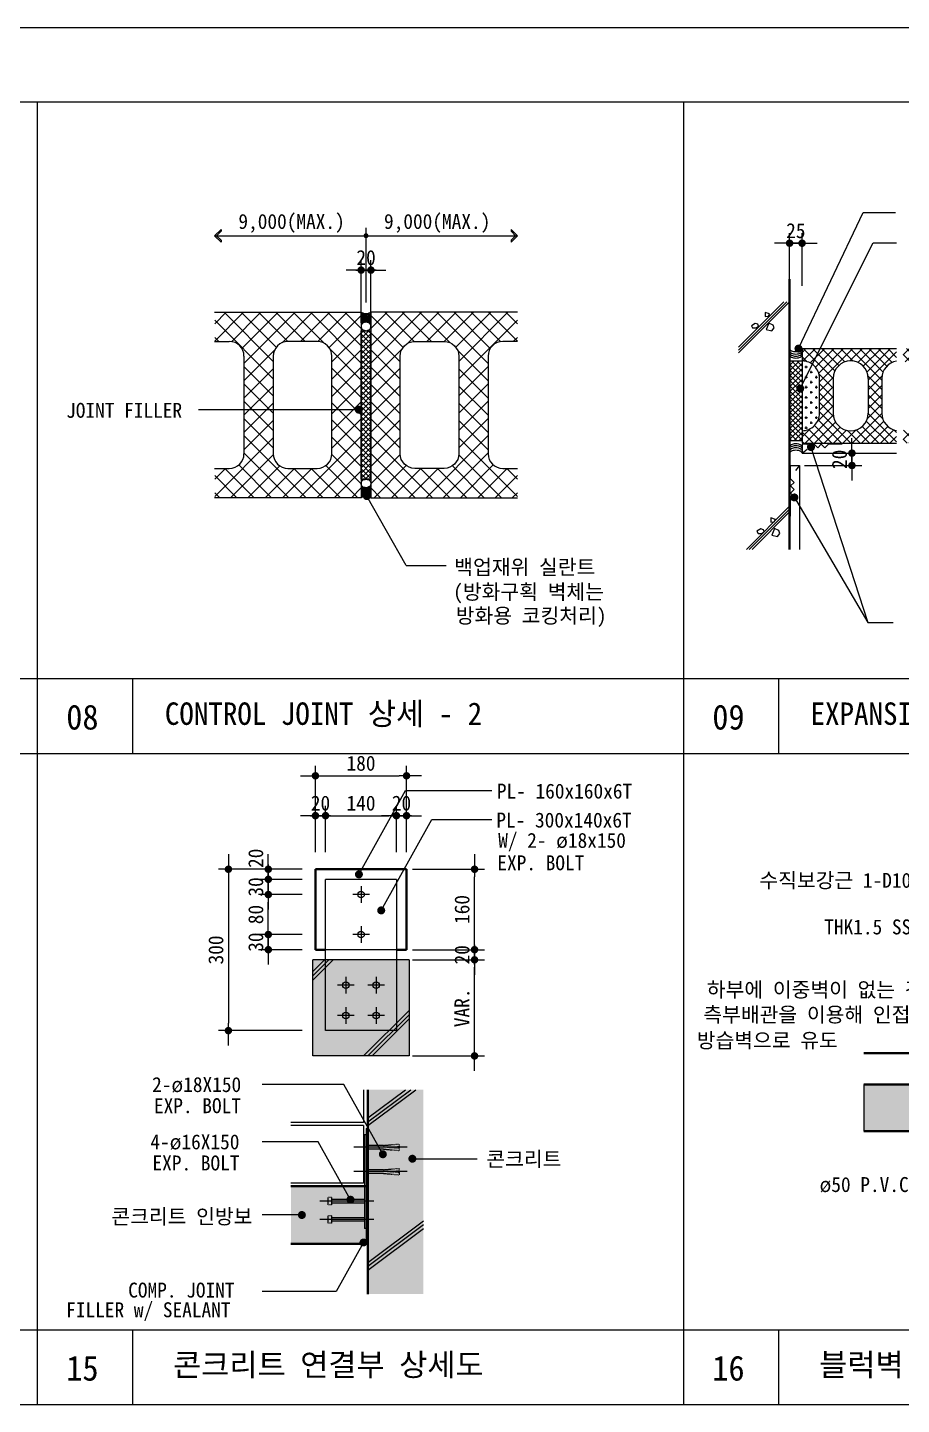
# Model space of a CAD drawing. Header units: millimetres. Extents: x 209 to 75467, y 6568 to 12199.
# Drawn here: x 27718 to 29470, y 6760 to 9523 of the extents above; entities that cross this region are included whole.
import ezdxf
from ezdxf.enums import TextEntityAlignment as Align

# ---------------------------------------------------------------- set-up
doc = ezdxf.new("R2010")
doc.units = ezdxf.units.MM
doc.header["$MEASUREMENT"] = 0
doc.linetypes.add('HID', pattern=[2, 1.1, -0.9])
doc.layers.get('0').update_dxf_attribs({"linetype": 'CONTINUOUS'})
for name, color, linetype, lineweight in [('A-CONC-LIN1', 2, 'CONTINUOUS', 40), ('A-DIMS', 7, 'CONTINUOUS', 25), ('A-ELEV-LIN2', 7, 'CONTINUOUS', 25), ('A-MKXS-LEAD', 7, 'CONTINUOUS', 25), ('A-MKXS-TEXT1', 3, 'CONTINUOUS', 25), ('A-SECT-LIN1', 4, 'CONTINUOUS', 25), ('A-WAXM-BLOC', 3, 'CONTINUOUS', 25), ('A-XXXX-HATC', 8, 'CONTINUOUS', 18), ('A-XXXX-STL', 3, 'CONTINUOUS', 25), ('A-XXXX-SYMB', 7, 'CONTINUOUS', 25), ('A-XXXX-TABL', 7, 'CONTINUOUS', 25)]:
    doc.layers.add(name, color=color, linetype=linetype, lineweight=lineweight)
doc.layers.add('A-XXXX-NPLT', color=144, linetype='CONTINUOUS', lineweight=0, plot=False)
doc.layers.add('A-XXXX-SOLD', color=252, linetype='CONTINUOUS')
doc.layers.add('CA-ANNO-TEXT', color=3, linetype='CONTINUOUS')
doc.styles.add('HY울릉도L', font='H2GTRE.TTF')
doc.styles.add('돋움체', font='')
doc.styles.get('돋움체').set_extended_font_data('DotumChe')
doc.dimstyles.new('CDIM', dxfattribs={"dimtxt": 3, "dimasz": 1.5, "dimexe": 2, "dimexo": 1, "dimgap": 1, "dimtad": 1, "dimdec": 0, "dimrnd": 0.5, "dimzin": 0, "dimdsep": 32, "dimlunit": 6, "dimtxsty": 'HY울릉도L', "dimblk1": '_CIDOT', "dimblk2": '_CIDOT', "dimsah": 1, "dimcen": 5.5, "dimclrd": 2, "dimclre": 2, "dimclrt": 7, "dimadec": 0, "dimazin": 0, "dimtfac": 1, "dimtdec": 0, "dimtix": 1, "dimtmove": 2, "dimatfit": 1, "dimldrblk": '_CIDOT', "dimfxl": 1, "dimtolj": 1, "dimtzin": 0, "dimlwd": -1, "dimarcsym": 0})

# ---------------------------------------------------------------- blocks, each defined once
blk = doc.blocks.new('*X21')
at = {"color": 0}
for p, q in [((672.95, 147.93), (681.81, 156.78)), ((672.95, 153.23), (676.5, 156.78)), ((690.95, 141.67), (675.84, 156.78)), ((678.07, 147.74), (687.11, 156.78)), ((691.89, 146.03), (681.14, 156.78)), ((681.28, 145.65), (692.41, 156.78)), ((681.95, 141.02), (697.72, 156.78)), ((695.45, 147.78), (686.45, 156.78)), ((700.75, 147.78), (691.75, 156.78)), ((693.64, 147.4), (703.02, 156.78)), ((706.6, 147.24), (697.05, 156.78)), ((699.32, 147.78), (708.32, 156.78)), ((717.95, 141.18), (702.36, 156.78)), ((704.62, 147.78), (713.63, 156.78)), ((717.95, 146.49), (707.66, 156.78)), ((717.95, 151.79), (712.96, 156.78)), ((690.95, 136.36), (672.95, 154.36)), ((708.08, 145.93), (717.95, 155.8)), ((674.23, 147.78), (672.95, 149.06)), ((708.95, 141.5), (717.95, 150.5)), ((681.95, 135.71), (691.33, 145.09)), ((717.95, 135.88), (708.41, 145.42)), ((708.95, 136.2), (717.95, 145.2)), ((690.95, 131.06), (681.95, 140.06)), ((708.95, 130.89), (717.95, 139.89)), ((681.95, 130.41), (690.95, 139.41)), ((717.95, 130.58), (708.95, 139.58)), ((690.95, 125.76), (681.95, 134.76)), ((681.95, 125.11), (690.95, 134.11)), ((708.95, 125.59), (717.95, 134.59)), ((717.95, 125.27), (708.95, 134.27)), ((690.95, 120.45), (681.95, 129.45)), ((681.95, 119.8), (690.95, 128.8)), ((708.95, 120.29), (717.95, 129.29)), ((717.95, 119.97), (708.95, 128.97)), ((690.95, 115.15), (681.95, 124.15)), ((681.95, 114.5), (690.95, 123.5)), ((708.95, 114.98), (717.95, 123.98)), ((717.95, 114.67), (708.95, 123.67)), ((701.02, 99.78), (681.95, 118.85)), ((699.05, 99.78), (717.95, 118.68)), ((672.95, 100.2), (690.95, 118.2)), ((717.95, 109.36), (708.95, 118.36)), ((677.84, 99.78), (690.97, 112.91)), ((695.72, 99.78), (681.95, 113.54)), ((704.36, 99.78), (717.95, 113.38)), ((717.95, 104.06), (708.95, 113.06)), ((672.95, 105.5), (676.23, 108.78)), ((679.81, 99.78), (672.95, 106.63)), ((685.11, 99.78), (676.11, 108.78)), ((690.41, 99.78), (680.35, 109.84)), ((683.14, 99.78), (692.92, 109.56)), ((688.45, 99.78), (697.45, 108.78)), ((693.75, 99.78), (702.75, 108.78)), ((706.32, 99.78), (697.32, 108.78)), ((711.63, 99.78), (702.63, 108.78)), ((716.93, 99.78), (707.08, 109.63)), ((709.66, 99.78), (717.95, 108.07)), ((714.96, 99.78), (717.95, 102.77)), ((674.5, 99.78), (672.95, 101.33))]:
    blk.add_line(p, q, dxfattribs=at)
blk = doc.blocks.new('*X20')
at = {"color": 0}
for p, q in [((876.15, -52.46), (876.94, -51.67)), ((876.15, -51.93), (876.41, -51.67)), ((876.15, -52.99), (877.15, -51.99)), ((877.15, -53.02), (876.15, -52.02)), ((877.15, -52.49), (876.33, -51.67)), ((877.15, -51.96), (876.86, -51.67)), ((876.15, -53.52), (877.15, -52.52)), ((877.15, -53.55), (876.15, -52.55)), ((876.15, -54.05), (877.15, -53.05)), ((877.15, -54.08), (876.15, -53.08)), ((876.15, -54.58), (877.15, -53.58)), ((877.15, -54.61), (876.15, -53.61)), ((876.15, -55.11), (877.15, -54.11)), ((877.15, -55.14), (876.15, -54.14)), ((876.15, -55.64), (877.15, -54.64)), ((877.15, -55.67), (876.15, -54.67)), ((876.15, -56.17), (877.15, -55.17)), ((877.15, -56.2), (876.15, -55.2)), ((876.15, -56.7), (877.15, -55.7)), ((877.15, -56.73), (876.15, -55.73)), ((876.15, -57.23), (877.15, -56.23)), ((877.15, -57.26), (876.15, -56.26)), ((876.15, -57.76), (877.15, -56.76)), ((877.15, -57.79), (876.15, -56.79)), ((876.15, -58.29), (877.15, -57.29)), ((877.15, -58.32), (876.15, -57.32)), ((876.15, -58.82), (877.15, -57.82)), ((877.15, -58.85), (876.15, -57.85)), ((876.15, -59.35), (877.15, -58.35)), ((877.15, -59.38), (876.15, -58.38)), ((876.15, -59.88), (877.15, -58.88)), ((877.15, -59.91), (876.15, -58.91)), ((876.15, -60.41), (877.15, -59.41)), ((877.15, -60.44), (876.15, -59.44)), ((876.15, -60.94), (877.15, -59.94)), ((877.15, -60.97), (876.15, -59.97)), ((876.15, -61.47), (877.15, -60.47)), ((877.15, -61.5), (876.15, -60.5)), ((876.15, -62), (877.15, -61)), ((877.15, -62.03), (876.15, -61.03)), ((876.15, -62.53), (877.15, -61.53)), ((877.15, -62.56), (876.15, -61.56)), ((876.15, -63.06), (877.15, -62.06)), ((877.15, -63.09), (876.15, -62.09)), ((876.15, -63.59), (877.15, -62.59)), ((877.15, -63.62), (876.15, -62.62)), ((876.15, -64.12), (877.15, -63.12)), ((877.15, -64.16), (876.15, -63.16)), ((876.15, -64.65), (877.15, -63.65)), ((877.15, -64.69), (876.15, -63.69)), ((876.15, -65.18), (877.15, -64.18)), ((877.15, -65.22), (876.15, -64.22)), ((876.15, -65.72), (877.15, -64.72)), ((877.15, -65.75), (876.15, -64.75)), ((876.15, -66.25), (877.15, -65.25)), ((877.15, -66.28), (876.15, -65.28)), ((876.15, -66.78), (877.15, -65.78)), ((877.15, -66.81), (876.15, -65.81)), ((876.7, -66.88), (876.15, -66.34)), ((876.17, -66.88), (876.15, -66.87)), ((876.57, -66.88), (877.15, -66.31)), ((877.1, -66.88), (877.15, -66.84))]:
    blk.add_line(p, q, dxfattribs=at)
blk = doc.blocks.new('*X19')
at = {"color": 0}
for p, q in [((876.15, -49.81), (876.17, -49.79)), ((876.15, -49.98), (876.29, -49.84)), ((876.15, -50.69), (876.99, -49.85)), ((876.15, -50.87), (877.15, -49.87)), ((876.15, -50.16), (876.42, -49.89)), ((877.15, -50.9), (876.15, -49.9)), ((876.15, -50.51), (876.76, -49.91)), ((876.15, -50.34), (876.58, -49.91)), ((876.15, -51.04), (877.15, -50.04)), ((877, -50.92), (876.15, -50.07)), ((876.7, -50.8), (876.15, -50.25)), ((876.54, -50.81), (876.15, -50.43)), ((876.4, -50.86), (876.15, -50.6)), ((876.3, -50.93), (876.15, -50.78)), ((877.15, -50.72), (876.26, -49.83)), ((877.15, -50.54), (876.51, -49.91)), ((876.56, -50.81), (877.15, -50.22)), ((877.15, -50.37), (876.7, -49.91)), ((876.74, -50.81), (877.15, -50.4)), ((877.15, -50.19), (876.85, -49.89)), ((876.88, -50.85), (877.15, -50.57)), ((877.15, -50.01), (876.99, -49.85)), ((876.99, -50.91), (877.15, -50.75)), ((877.15, -49.84), (877.11, -49.8)), ((876.22, -51.02), (876.15, -50.96)), ((876.17, -51.15), (876.15, -51.13)), ((876.15, -51.22), (876.15, -51.22)), ((877.15, -51.07), (877.03, -50.95)), ((877.07, -51), (877.15, -50.93)), ((877.13, -51.13), (877.15, -51.1))]:
    blk.add_line(p, q, dxfattribs=at)
blk = doc.blocks.new('_CIDOT')
at = {"color": 0, "linetype": 'ByBlock'}
blk.add_line((2, 0), (-1, 0), dxfattribs=at)
at = {"color": 0, "linetype": 'ByBlock', "const_width": 0.5}
blk.add_lwpolyline([(-0.25, 0, 1), (0.25, 0, 1)], format="xyb", close=True, dxfattribs=at)
blk = doc.blocks.new('*D436')
at = {"layer": 'A-DIMS', "transparency": 16777216}
for p, q in [((28371.9, 9035.8), (28356.9, 9035.8)), ((28386.9, 9035.8), (28406.5, 9035.8)), ((28421.5, 9035.8), (28436.5, 9035.8))]:
    blk.add_line(p, q, dxfattribs=at)
at = {"layer": 'A-DIMS', "lineweight": -2, "transparency": 16777216}
for p, q in [((28386.9, 8929.9), (28386.9, 9055.8)), ((28406.5, 8929.9), (28406.5, 9055.8))]:
    blk.add_line(p, q, dxfattribs=at)
at = {"layer": 'A-DIMS', "transparency": 16777216, "xscale": 15, "yscale": 15, "zscale": 15}
blk.add_blockref('_CIDOT', (28386.9, 9035.8), dxfattribs=at)
at = {"layer": 'A-DIMS', "transparency": 16777216, "xscale": 15, "yscale": 15, "zscale": 15, "rotation": 180}
blk.add_blockref('_CIDOT', (28406.5, 9035.8), dxfattribs=at)
at = {"layer": 'A-DIMS', "color": 3, "transparency": 16777216, "insert": (28396.7, 9060.8), "char_height": 30, "attachment_point": 5, "style": '돋움체'}
blk.add_mtext('\\A1;20', dxfattribs=at)
blk = doc.blocks.new('*D455')
at = {"layer": 'A-DIMS', "lineweight": -2, "transparency": 16777216}
for p, q in [((28295.2, 7868), (28295.2, 7961.2)), ((28315.5, 7868), (28315.5, 7961.2))]:
    blk.add_line(p, q, dxfattribs=at)
at = {"layer": 'A-DIMS', "transparency": 16777216}
for p, q in [((28280.2, 7941.2), (28265.2, 7941.2)), ((28295.2, 7941.2), (28315.5, 7941.2)), ((28330.5, 7941.2), (28345.5, 7941.2))]:
    blk.add_line(p, q, dxfattribs=at)
at = {"layer": 'A-DIMS', "transparency": 16777216, "xscale": 15, "yscale": 15, "zscale": 15}
blk.add_blockref('_CIDOT', (28295.2, 7941.2), dxfattribs=at)
at = {"layer": 'A-DIMS', "transparency": 16777216, "xscale": 15, "yscale": 15, "zscale": 15, "rotation": 180}
blk.add_blockref('_CIDOT', (28315.5, 7941.2), dxfattribs=at)
at = {"layer": 'A-DIMS', "color": 3, "transparency": 16777216, "insert": (28305.4, 7966.2), "char_height": 30, "attachment_point": 5, "style": '돋움체'}
blk.add_mtext('\\A1;20', dxfattribs=at)
blk = doc.blocks.new('*D456')
at = {"layer": 'A-DIMS', "lineweight": -2, "transparency": 16777216}
for p, q in [((28315.5, 7868), (28315.5, 7961.2)), ((28457.6, 7868), (28457.6, 7961.2))]:
    blk.add_line(p, q, dxfattribs=at)
at = {"layer": 'A-DIMS', "transparency": 16777216}
blk.add_line((28330.5, 7941.2), (28442.6, 7941.2), dxfattribs=at)
at = {"layer": 'A-DIMS', "transparency": 16777216, "xscale": 15, "yscale": 15, "zscale": 15, "rotation": 180}
blk.add_blockref('_CIDOT', (28315.5, 7941.2), dxfattribs=at)
at = {"layer": 'A-DIMS', "transparency": 16777216, "xscale": 15, "yscale": 15, "zscale": 15}
blk.add_blockref('_CIDOT', (28457.6, 7941.2), dxfattribs=at)
at = {"layer": 'A-DIMS', "color": 3, "transparency": 16777216, "insert": (28386.6, 7966.2), "char_height": 30, "attachment_point": 5, "style": '돋움체'}
blk.add_mtext('\\A1;140', dxfattribs=at)
blk = doc.blocks.new('*D457')
at = {"layer": 'A-DIMS', "lineweight": -2, "transparency": 16777216}
for p, q in [((28457.6, 7868), (28457.6, 7961.2)), ((28477.9, 7868), (28477.9, 7961.2))]:
    blk.add_line(p, q, dxfattribs=at)
at = {"layer": 'A-DIMS', "transparency": 16777216}
for p, q in [((28442.6, 7941.2), (28427.6, 7941.2)), ((28457.6, 7941.2), (28477.9, 7941.2)), ((28492.9, 7941.2), (28507.9, 7941.2))]:
    blk.add_line(p, q, dxfattribs=at)
at = {"layer": 'A-DIMS', "transparency": 16777216, "xscale": 15, "yscale": 15, "zscale": 15}
blk.add_blockref('_CIDOT', (28457.6, 7941.2), dxfattribs=at)
at = {"layer": 'A-DIMS', "transparency": 16777216, "xscale": 15, "yscale": 15, "zscale": 15, "rotation": 180}
blk.add_blockref('_CIDOT', (28477.9, 7941.2), dxfattribs=at)
at = {"layer": 'A-DIMS', "color": 3, "transparency": 16777216, "insert": (28467.8, 7966.2), "char_height": 30, "attachment_point": 5, "style": '돋움체'}
blk.add_mtext('\\A1;20', dxfattribs=at)
blk = doc.blocks.new('*D458')
at = {"layer": 'A-DIMS', "lineweight": -2, "transparency": 16777216}
for p, q in [((28295.2, 7868), (28295.2, 8041.2)), ((28477.9, 7868), (28477.9, 8041.2))]:
    blk.add_line(p, q, dxfattribs=at)
at = {"layer": 'A-DIMS', "transparency": 16777216}
blk.add_line((28310.2, 8021.2), (28462.9, 8021.2), dxfattribs=at)
at = {"layer": 'A-DIMS', "transparency": 16777216, "xscale": 15, "yscale": 15, "zscale": 15, "rotation": 180}
blk.add_blockref('_CIDOT', (28295.2, 8021.2), dxfattribs=at)
at = {"layer": 'A-DIMS', "transparency": 16777216, "xscale": 15, "yscale": 15, "zscale": 15}
blk.add_blockref('_CIDOT', (28477.9, 8021.2), dxfattribs=at)
at = {"layer": 'A-DIMS', "color": 3, "transparency": 16777216, "insert": (28386.6, 8046.2), "char_height": 30, "attachment_point": 5, "style": '돋움체'}
blk.add_mtext('\\A1;180', dxfattribs=at)
blk = doc.blocks.new('*D459')
at = {"layer": 'A-DIMS', "lineweight": -2, "transparency": 16777216}
for p, q in [((28489.9, 7652), (28634.3, 7652)), ((28489.9, 7459.1), (28634.3, 7459.1))]:
    blk.add_line(p, q, dxfattribs=at)
at = {"layer": 'A-DIMS', "transparency": 16777216}
blk.add_line((28614.3, 7474.1), (28614.3, 7637), dxfattribs=at)
at = {"layer": 'A-DIMS', "transparency": 16777216, "xscale": 15, "yscale": 15, "zscale": 15}
for p, rotation in [((28614.3, 7652), 90), ((28614.3, 7459.1), 270)]:
    blk.add_blockref('_CIDOT', p, dxfattribs=dict(at, rotation=rotation))
at = {"layer": 'A-DIMS', "color": 3, "transparency": 16777216, "insert": (28589.3, 7555.6), "char_height": 30, "attachment_point": 5, "rotation": 90, "style": '돋움체'}
blk.add_mtext('\\A1;VAR.', dxfattribs=at)
blk = doc.blocks.new('*D460')
at = {"layer": 'A-DIMS', "transparency": 16777216}
for p, q in [((28614.3, 7687.3), (28614.3, 7702.3)), ((28614.3, 7652), (28614.3, 7672.3)), ((28614.3, 7637), (28614.3, 7622))]:
    blk.add_line(p, q, dxfattribs=at)
at = {"layer": 'A-DIMS', "lineweight": -2, "transparency": 16777216}
for p, q in [((28489.9, 7672.3), (28634.3, 7672.3)), ((28489.9, 7652), (28634.3, 7652))]:
    blk.add_line(p, q, dxfattribs=at)
at = {"layer": 'A-DIMS', "transparency": 16777216, "xscale": 15, "yscale": 15, "zscale": 15}
for p, rotation in [((28614.3, 7672.3), 270), ((28614.3, 7652), 90)]:
    blk.add_blockref('_CIDOT', p, dxfattribs=dict(at, rotation=rotation))
at = {"layer": 'A-DIMS', "color": 3, "transparency": 16777216, "insert": (28589.3, 7662.1), "char_height": 30, "attachment_point": 5, "rotation": 90, "style": '돋움체'}
blk.add_mtext('\\A1;20', dxfattribs=at)
blk = doc.blocks.new('*D461')
at = {"layer": 'A-DIMS', "lineweight": -2, "transparency": 16777216}
for p, q in [((28489.9, 7833.7), (28634.3, 7833.7)), ((28489.9, 7672.3), (28634.3, 7672.3))]:
    blk.add_line(p, q, dxfattribs=at)
at = {"layer": 'A-DIMS', "transparency": 16777216}
blk.add_line((28614.3, 7687.3), (28614.3, 7818.7), dxfattribs=at)
at = {"layer": 'A-DIMS', "transparency": 16777216, "xscale": 15, "yscale": 15, "zscale": 15}
for p, rotation in [((28614.3, 7833.7), 90), ((28614.3, 7672.3), 270)]:
    blk.add_blockref('_CIDOT', p, dxfattribs=dict(at, rotation=rotation))
at = {"layer": 'A-DIMS', "color": 3, "transparency": 16777216, "insert": (28589.3, 7753), "char_height": 30, "attachment_point": 5, "rotation": 90, "style": '돋움체'}
blk.add_mtext('\\A1;160', dxfattribs=at)
blk = doc.blocks.new('*D462')
at = {"layer": 'A-DIMS', "transparency": 16777216}
for p, q in [((28200.7, 7717.7), (28200.7, 7732.7)), ((28200.7, 7672.3), (28200.7, 7702.7)), ((28200.7, 7657.3), (28200.7, 7642.3))]:
    blk.add_line(p, q, dxfattribs=at)
at = {"layer": 'A-DIMS', "lineweight": -2, "transparency": 16777216}
for p, q in [((28268.8, 7702.7), (28180.7, 7702.7)), ((28268.8, 7672.3), (28180.7, 7672.3))]:
    blk.add_line(p, q, dxfattribs=at)
at = {"layer": 'A-DIMS', "transparency": 16777216, "xscale": 15, "yscale": 15, "zscale": 15}
for p, rotation in [((28200.7, 7702.7), 270), ((28200.7, 7672.3), 90)]:
    blk.add_blockref('_CIDOT', p, dxfattribs=dict(at, rotation=rotation))
at = {"layer": 'A-DIMS', "color": 3, "transparency": 16777216, "insert": (28175.7, 7687.5), "char_height": 30, "attachment_point": 5, "rotation": 90, "style": '돋움체'}
blk.add_mtext('\\A1;30', dxfattribs=at)
blk = doc.blocks.new('*D463')
at = {"layer": 'A-DIMS', "lineweight": -2, "transparency": 16777216}
for p, q in [((28268.8, 7782.9), (28180.7, 7782.9)), ((28268.8, 7702.7), (28180.7, 7702.7))]:
    blk.add_line(p, q, dxfattribs=at)
at = {"layer": 'A-DIMS', "transparency": 16777216}
blk.add_line((28200.7, 7717.7), (28200.7, 7767.9), dxfattribs=at)
at = {"layer": 'A-DIMS', "transparency": 16777216, "xscale": 15, "yscale": 15, "zscale": 15}
for p, rotation in [((28200.7, 7782.9), 90), ((28200.7, 7702.7), 270)]:
    blk.add_blockref('_CIDOT', p, dxfattribs=dict(at, rotation=rotation))
at = {"layer": 'A-DIMS', "color": 3, "transparency": 16777216, "insert": (28175.7, 7742.8), "char_height": 30, "attachment_point": 5, "rotation": 90, "style": '돋움체'}
blk.add_mtext('\\A1;80', dxfattribs=at)
blk = doc.blocks.new('*D464')
at = {"layer": 'A-DIMS', "transparency": 16777216}
for p, q in [((28200.7, 7828.4), (28200.7, 7843.4)), ((28200.7, 7782.9), (28200.7, 7813.4)), ((28200.7, 7767.9), (28200.7, 7752.9))]:
    blk.add_line(p, q, dxfattribs=at)
at = {"layer": 'A-DIMS', "lineweight": -2, "transparency": 16777216}
for p, q in [((28268.8, 7813.4), (28180.7, 7813.4)), ((28268.8, 7782.9), (28180.7, 7782.9))]:
    blk.add_line(p, q, dxfattribs=at)
at = {"layer": 'A-DIMS', "transparency": 16777216, "xscale": 15, "yscale": 15, "zscale": 15}
for p, rotation in [((28200.7, 7813.4), 270), ((28200.7, 7782.9), 90)]:
    blk.add_blockref('_CIDOT', p, dxfattribs=dict(at, rotation=rotation))
at = {"layer": 'A-DIMS', "color": 3, "transparency": 16777216, "insert": (28175.7, 7798.2), "char_height": 30, "attachment_point": 5, "rotation": 90, "style": '돋움체'}
blk.add_mtext('\\A1;30', dxfattribs=at)
blk = doc.blocks.new('*D465')
at = {"layer": 'A-DIMS', "transparency": 16777216}
for p, q in [((28200.7, 7848.7), (28200.7, 7863.7)), ((28200.7, 7813.4), (28200.7, 7833.7)), ((28200.7, 7798.4), (28200.7, 7783.4))]:
    blk.add_line(p, q, dxfattribs=at)
at = {"layer": 'A-DIMS', "lineweight": -2, "transparency": 16777216}
for p, q in [((28268.8, 7833.7), (28180.7, 7833.7)), ((28268.8, 7813.4), (28180.7, 7813.4))]:
    blk.add_line(p, q, dxfattribs=at)
at = {"layer": 'A-DIMS', "transparency": 16777216, "xscale": 15, "yscale": 15, "zscale": 15}
for p, rotation in [((28200.7, 7833.7), 270), ((28200.7, 7813.4), 90)]:
    blk.add_blockref('_CIDOT', p, dxfattribs=dict(at, rotation=rotation))
at = {"layer": 'A-DIMS', "color": 3, "transparency": 16777216, "insert": (28175.7, 7855.7), "char_height": 30, "attachment_point": 5, "rotation": 90, "style": '돋움체'}
blk.add_mtext('\\A1;20', dxfattribs=at)
blk = doc.blocks.new('*D466')
at = {"layer": 'A-DIMS', "lineweight": -2, "transparency": 16777216}
for p, q in [((28268.8, 7833.7), (28100.7, 7833.7)), ((28268.8, 7509.9), (28100.7, 7509.9))]:
    blk.add_line(p, q, dxfattribs=at)
at = {"layer": 'A-DIMS', "transparency": 16777216}
blk.add_line((28120.7, 7818.7), (28120.7, 7524.9), dxfattribs=at)
at = {"layer": 'A-DIMS', "transparency": 16777216, "xscale": 15, "yscale": 15, "zscale": 15}
for p, rotation in [((28120.7, 7833.7), 90), ((28120.7, 7509.9), 270)]:
    blk.add_blockref('_CIDOT', p, dxfattribs=dict(at, rotation=rotation))
at = {"layer": 'A-DIMS', "color": 3, "transparency": 16777216, "insert": (28095.7, 7671.8), "char_height": 30, "attachment_point": 5, "rotation": 90, "style": '돋움체'}
blk.add_mtext('\\A1;300', dxfattribs=at)
blk = doc.blocks.new('*D472')
at = {"layer": 'A-DIMS', "transparency": 16777216}
for p, q in [((29231.1, 9089.8), (29216.1, 9089.8)), ((29246.1, 9089.8), (29271.1, 9089.8)), ((29286.1, 9089.8), (29301.1, 9089.8))]:
    blk.add_line(p, q, dxfattribs=at)
at = {"layer": 'A-DIMS', "lineweight": -2, "transparency": 16777216}
for p, q in [((29246.1, 9007), (29246.1, 9109.8)), ((29271.1, 9004.2), (29271.1, 9109.8))]:
    blk.add_line(p, q, dxfattribs=at)
at = {"layer": 'A-DIMS', "transparency": 16777216, "xscale": 15, "yscale": 15, "zscale": 15}
blk.add_blockref('_CIDOT', (29246.1, 9089.8), dxfattribs=at)
at = {"layer": 'A-DIMS', "transparency": 16777216, "xscale": 15, "yscale": 15, "zscale": 15, "rotation": 180}
blk.add_blockref('_CIDOT', (29271.1, 9089.8), dxfattribs=at)
at = {"layer": 'A-DIMS', "color": 3, "transparency": 16777216, "insert": (29258.6, 9114.8), "char_height": 30, "attachment_point": 5, "style": '돋움체'}
blk.add_mtext('\\A1;25', dxfattribs=at)
blk = doc.blocks.new('*D473')
at = {"layer": 'A-DIMS', "transparency": 16777216}
for p, q in [((29371.2, 8683.6), (29371.2, 8698.6)), ((29371.2, 8643.8), (29371.2, 8668.6)), ((29371.2, 8628.8), (29371.2, 8613.8))]:
    blk.add_line(p, q, dxfattribs=at)
at = {"layer": 'A-DIMS', "lineweight": -2, "transparency": 16777216}
for p, q in [((29276.1, 8668.6), (29391.2, 8668.6)), ((29276.1, 8643.8), (29391.2, 8643.8))]:
    blk.add_line(p, q, dxfattribs=at)
at = {"layer": 'A-DIMS', "transparency": 16777216, "xscale": 15, "yscale": 15, "zscale": 15}
for p, rotation in [((29371.2, 8668.6), 270), ((29371.2, 8643.8), 90)]:
    blk.add_blockref('_CIDOT', p, dxfattribs=dict(at, rotation=rotation))
at = {"layer": 'A-DIMS', "color": 3, "transparency": 16777216, "insert": (29346.2, 8656.2), "char_height": 30, "attachment_point": 5, "rotation": 90, "style": '돋움체'}
blk.add_mtext('\\A1;20', dxfattribs=at)

msp = doc.modelspace()

# ---------------------------------------------------------------- hatches: boundary and pattern name
at = {"layer": 'A-XXXX-HATC', "ltscale": 2}
h = msp.add_hatch(dxfattribs=at)
h.set_pattern_fill('ANSI37', color=256, scale=4.2, style=0)
h.set_pattern_definition([(45, (22053.135, 4990.84), (-9.429269, 9.429269), []), (135, (22053.135, 4990.84), (-9.429269, -9.429269), [])])
h.paths.add_polyline_path([(29460.6, 8853.2), (29460.6, 8878.6), (29271.1, 8878.6), (29271.1, 8853.6, -0.414214), (29306.1, 8818.6), (29306.1, 8748.6, -0.414214), (29271.1, 8713.6), (29271.1, 8688.6), (29460.6, 8688.6), (29460.6, 8714, -0.368587), (29431.1, 8748.6), (29431.1, 8818.6, -0.368587)])
h.paths.add_polyline_path([(29403.6, 8818.6), (29403.6, 8748.6, -1), (29333.6, 8748.6), (29333.6, 8818.6, -1)], flags=16)
h.paths.add_polyline_path([(29473.7, 8878.6), (29473.7, 8852.8, -0.351515), (29501.1, 8818.6), (29501.1, 8748.6, -0.351515), (29473.7, 8714.4), (29473.7, 8688.6), (29661.1, 8688.6), (29661.1, 8713.6, -0.414214), (29626.1, 8748.6), (29626.1, 8818.6, -0.414214), (29661.1, 8853.6), (29661.1, 8878.6)])
h.paths.add_polyline_path([(29598.6, 8818.6), (29598.6, 8748.6, -1), (29528.6, 8748.6), (29528.6, 8818.6, -0.999999)], flags=16)
h.paths.add_polyline_path([(29721.1, 8818.6), (29721.1, 8748.6, -0.414214), (29686.1, 8713.6), (29686.1, 8688.6), (29783.5, 8688.6), (29783.5, 8713.6, -0.413612), (29748.6, 8748.6), (29748.6, 8818.6, -0.413612), (29783.5, 8853.6), (29783.5, 8878.6), (29686.1, 8878.6), (29686.1, 8853.6, -0.414214)])
h = msp.add_hatch(dxfattribs=at)
h.set_pattern_fill('ANSI37', color=256, scale=60)
h.set_pattern_definition([(45, (18969.409, 12419.922), (-5.303301, 5.303301), []), (135, (18969.409, 12419.922), (-5.303301, -5.303301), [])])
h.paths.add_polyline_path([(29246.1, 8693.5), (29246.1, 8853.6), (29271.1, 8853.6), (29271.1, 8693.5)])
h = msp.add_hatch(dxfattribs=at)
h.set_pattern_fill('CROSS', color=256, scale=1.6, style=0)
h.set_pattern_definition([(0, (22053.135, 4990.84), (10.16, 10.16), [5.08, -15.24]), (90, (22055.675, 4988.3), (-10.16, 10.16), [5.08, -15.24])])
edge = h.paths.add_edge_path()
edge.add_line((29271.1, 8853.6), (29271.1, 8713.6))
edge.add_arc((29271.1, 8748.6), 35, 270, 360)
edge.add_line((29306.1, 8748.6), (29306.1, 8818.6))
edge.add_arc((29271.1, 8818.6), 35, 0, 90)
at = {"layer": 'A-XXXX-SOLD'}
msp.add_hatch(color=256, dxfattribs=at).paths.add_polyline_path([(29832.4, 7308.1), (29832.4, 7105), (30019.9, 7105), (30019.9, 7827.5), (29832.4, 7827.5), (29832.4, 7401.9), (29394.9, 7401.9), (29394.9, 7308.1)])
at = {"layer": 'A-XXXX-SOLD', "ltscale": 2}
msp.add_hatch(color=256, dxfattribs=at).paths.add_polyline_path([(28483, 7459.1), (28290.2, 7459.1), (28290.2, 7652), (28483, 7652)])

# ---------------------------------------------------------------- linework, layer by layer
at = {"layer": 'A-CONC-LIN1'}
for p, q in [((29246.1, 9017.5), (29246.1, 8475.4)), ((28295.2, 7672.3), (28295.2, 7833.7)), ((28477.9, 7833.7), (28295.2, 7833.7)), ((28477.9, 7833.7), (28477.9, 7672.3)), ((28315.5, 7672.3), (28295.2, 7672.3)), ((28477.9, 7672.3), (28457.6, 7672.3)), ((29394.9, 7464.4), (29657.4, 7464.4)), ((28400.6, 7391.3), (28400.6, 6981.2)), ((29394.9, 7401.9), (29832.4, 7401.9)), ((29394.9, 7308.1), (29832.4, 7308.1)), ((28400.6, 7197.9), (28246, 7197.9)), ((28400.6, 7082.2), (28246, 7082.2))]:
    msp.add_line(p, q, dxfattribs=at)
at = {"layer": 'A-DIMS'}
for p, q in [((28396.7, 8970.9), (28396.7, 9120.6)), ((28093.1, 9104.8), (28700.2, 9104.8))]:
    msp.add_line(p, q, dxfattribs=at)
for points in [[(28105.9, 9092), (28093.1, 9104.8), (28105.9, 9117.6), (28105.9, 9113.9), (28096.8, 9104.8), (28105.9, 9095.7)], [(28687.4, 9092), (28700.2, 9104.8), (28687.4, 9117.6), (28687.4, 9113.9), (28696.5, 9104.8), (28687.4, 9095.7)]]:
    msp.add_lwpolyline(points, close=True, dxfattribs=at)
at = {"layer": 'A-DIMS', "const_width": 4.9}
msp.add_lwpolyline([(28394.2, 9104.8, 1), (28399.1, 9104.8, 1)], format="xyb", close=True, dxfattribs=at)
at = {"layer": 'A-ELEV-LIN2'}
for p, q in [((28315.5, 7652), (28315.5, 7813.4)), ((28457.6, 7813.4), (28315.5, 7813.4)), ((28457.6, 7813.4), (28457.6, 7652)), ((28457.6, 7672.3), (28315.5, 7672.3)), ((28483, 7652), (28290.2, 7652)), ((28290.2, 7459.1), (28290.2, 7652)), ((28315.5, 7509.9), (28315.5, 7652)), ((28457.6, 7652), (28457.6, 7509.9)), ((28483, 7652), (28483, 7459.1)), ((28457.6, 7509.9), (28315.5, 7509.9)), ((28483, 7459.1), (28290.2, 7459.1))]:
    msp.add_line(p, q, dxfattribs=at)
for centre in [(28386.6, 7782.9), (28386.6, 7702.7), (28356.1, 7601.2), (28417, 7601.2), (28356.1, 7540.3), (28417, 7540.3)]:
    msp.add_circle(centre, 6.53, dxfattribs=at)
at = {"layer": 'A-MKXS-LEAD'}
for p, q in [((28382.2, 8755.7), (28060.9, 8755.7)), ((28477.2, 8443.1), (28398.2, 8582.3)), ((28477.2, 8443.1), (28557.4, 8443.1)), ((28382.4, 7823.4), (28475.9, 7991.7)), ((28475.9, 7991.7), (28648.7, 7991.7)), ((28427.1, 7751.1), (28528.3, 7933.3)), ((28528.3, 7933.3), (28648.7, 7933.3)), ((28352.4, 7401.7), (28188.5, 7401.7)), ((28430.4, 7261.9), (28352.4, 7401.7)), ((28300.6, 7286.8), (28188.5, 7286.8)), ((28365.5, 7170.7), (28300.6, 7286.8)), ((28391.5, 7084.8), (28336.8, 6986.7)), ((28336.8, 6986.7), (28188.5, 6986.7))]:
    msp.add_line(p, q, dxfattribs=at)
for points in [[(29263.9, 8878.3), (29393.8, 9151.4)], [(29393.8, 9151.4), (29458.8, 9151.4)], [(29267.4, 8798.3), (29413.6, 9090.5)], [(29413.6, 9090.5), (29460.5, 9090.5)], [(29289, 8680.7), (29402.8, 8329)], [(29255.7, 8579.7), (29402.8, 8329)], [(29402.8, 8329), (29453.9, 8329)], [(28489.6, 7252.9), (28619.4, 7252.9)], [(28268, 7140), (28188.5, 7140)]]:
    msp.add_lwpolyline(points, dxfattribs=at)
at = {"layer": 'A-MKXS-LEAD', "const_width": 8}
for points in [[(29259.9, 8878.3, 1), (29267.9, 8878.3, 1)], [(29263.4, 8798.3, 1), (29271.4, 8798.3, 1)], [(28378.2, 8755.7, 1), (28386.2, 8755.7, 1)], [(29285, 8680.7, 1), (29293, 8680.7, 1)], [(28394.2, 8582.3, 1), (28402.2, 8582.3, 1)], [(29251.7, 8579.7, 1), (29259.7, 8579.7, 1)], [(28378.4, 7823.4, 1), (28386.4, 7823.4, 1)], [(28423.1, 7751.1, 1), (28431.1, 7751.1, 1)], [(28426.4, 7261.9, -1), (28434.4, 7261.9, -1)], [(28485.6, 7252.9, 1), (28493.6, 7252.9, 1)], [(28361.5, 7170.7, -1), (28369.5, 7170.7, -1)], [(28272, 7140, -1), (28264, 7140, -1)], [(28387.5, 7084.8, 1), (28395.5, 7084.8, 1)]]:
    msp.add_lwpolyline(points, format="xyb", close=True, dxfattribs=at)
at = {"layer": 'A-SECT-LIN1'}
for p, q in [((29271.1, 8668.6), (29460.6, 8668.6)), ((29266.1, 8643.8), (29266.1, 8475.4)), ((28391.5, 7391.3), (28391.5, 7325.8)), ((28391.5, 7325.8), (28246, 7325.8)), ((28391.5, 7319.7), (28246, 7319.7)), ((28391.5, 7319.7), (28391.5, 7204)), ((28393.3, 7301.5), (28396.9, 7301.5)), ((28393.3, 7301.5), (28393.3, 7112.7)), ((28396.9, 7313.7), (28396.9, 7082.2)), ((28396.9, 7313.7), (28400.6, 7313.7)), ((28396.9, 7210.1), (28400.6, 7210.1)), ((28396.9, 7112.7), (28393.3, 7112.7))]:
    msp.add_line(p, q, dxfattribs=at)
at = {"layer": 'A-WAXM-BLOC'}
for p, q in [((28093.1, 8951.3), (28386.9, 8951.3)), ((28386.9, 8951.3), (28386.9, 8579.2)), ((28406.5, 8951.3), (28406.5, 8579.2)), ((28700.2, 8951.3), (28406.5, 8951.3)), ((28093.1, 8892.5), (28122.5, 8892.5)), ((28700.2, 8892.5), (28670.8, 8892.5)), ((29271.1, 8878.6), (29460.6, 8878.6)), ((29271.1, 8878.6), (29271.1, 8853.6)), ((28151.9, 8863.2), (28151.9, 8667.3)), ((28641.5, 8863.2), (28641.5, 8667.3)), ((29333.6, 8818.6), (29333.6, 8748.6)), ((29403.6, 8818.6), (29403.6, 8748.6)), ((29431.1, 8818.6), (29431.1, 8748.6)), ((29271.1, 8713.6), (29271.1, 8688.6)), ((29271.1, 8688.6), (29460.6, 8688.6)), ((28093.1, 8638), (28122.5, 8638)), ((28670.8, 8638), (28700.2, 8638)), ((28386.9, 8579.2), (28093.1, 8579.2)), ((28406.5, 8579.2), (28700.2, 8579.2))]:
    msp.add_line(p, q, dxfattribs=at)
for points in [[(28328.1, 8667.3), (28328.1, 8863.2, 0.414214), (28298.7, 8892.5), (28240, 8892.5, 0.414214), (28210.6, 8863.2), (28210.6, 8667.3, 0.414214), (28240, 8638), (28298.7, 8638, 0.414214)], [(28465.2, 8667.3), (28465.2, 8863.2, -0.414214), (28494.6, 8892.5), (28553.3, 8892.5, -0.414214), (28582.7, 8863.2), (28582.7, 8667.3, -0.414214), (28553.3, 8638), (28494.6, 8638, -0.414214)]]:
    msp.add_lwpolyline(points, format="xyb", close=True, dxfattribs=at)
msp.add_lwpolyline([(29271.1, 8713.6, 0.414214), (29306.1, 8748.6), (29306.1, 8818.6, 0.414214), (29271.1, 8853.6)], format="xyb", dxfattribs=at)
for centre, radius, start, end in [((28122.5, 8863.2), 29.4, 0, 90), ((28670.8, 8863.2), 29.4, 90, 180), ((29368.6, 8818.6), 35, 0, 180), ((29466.1, 8818.6), 35, 99.067, 180), ((29368.6, 8748.6), 35, 180, 0), ((29466.1, 8748.6), 35, 180, 260.933), ((28122.5, 8667.3), 29.4, 270, 0), ((28670.8, 8667.3), 29.4, 180, 270)]:
    msp.add_arc(centre, radius, start, end, dxfattribs=at)
at = {"layer": 'A-XXXX-HATC', "ltscale": 2}
for p, q in [((29143.8, 8880.9), (29234.8, 8971.9)), ((29143.8, 8875.3), (29240.4, 8971.9)), ((29143.8, 8869.6), (29246.1, 8971.9)), ((28386.9, 8616.3), (28386.9, 8914.2)), ((28406.5, 8616.3), (28406.5, 8914.2)), ((29159.5, 8475.4), (29246.1, 8561.9)), ((29165.2, 8475.4), (29246.1, 8556.3)), ((29170.9, 8475.4), (29246.1, 8550.6))]:
    msp.add_line(p, q, dxfattribs=at)
at = {"layer": 'A-XXXX-HATC'}
for p, q in [((28386.6, 7799.6), (28386.6, 7766.3)), ((28403.3, 7782.9), (28369.9, 7782.9)), ((28386.6, 7719.4), (28386.6, 7686.1)), ((28403.3, 7702.7), (28369.9, 7702.7)), ((28290.2, 7628.4), (28313.7, 7652)), ((28290.2, 7619.8), (28322.3, 7652)), ((28290.2, 7611.2), (28331, 7652)), ((28372.8, 7601.2), (28339.5, 7601.2)), ((28356.1, 7617.9), (28356.1, 7584.6)), ((28433.7, 7601.2), (28400.4, 7601.2)), ((28417, 7617.9), (28417, 7584.6)), ((28356.1, 7557), (28356.1, 7523.7)), ((28391.6, 7459.1), (28483, 7550.5)), ((28417, 7557), (28417, 7523.7)), ((28372.8, 7540.3), (28339.5, 7540.3)), ((28400.2, 7459.1), (28483, 7541.9)), ((28433.7, 7540.3), (28400.4, 7540.3)), ((28408.9, 7459.1), (28483, 7533.3)), ((28400.6, 7319.4), (28496.3, 7391.3)), ((28400.6, 7334.7), (28476, 7391.3)), ((28400.6, 7327.1), (28486.2, 7391.3)), ((28479.2, 7275.9), (28372.4, 7275.9)), ((28479.2, 7227.2), (28372.4, 7227.2)), ((28391.5, 7204), (28246, 7204)), ((28412.6, 7167.5), (28304.2, 7167.5)), ((28412.6, 7131), (28304.2, 7131)), ((28400.6, 7044.8), (28511.9, 7128.3)), ((28400.6, 7037.2), (28511.9, 7120.7)), ((28400.6, 7029.6), (28511.9, 7113.1))]:
    msp.add_line(p, q, dxfattribs=at)
at = {"layer": 'A-XXXX-HATC', "ltscale": 2}
for points in [[(28386.9, 8922.8, 0.112225), (28387.6, 8919.6, 0.103159), (28389.7, 8916.8, 0.092486), (28392.9, 8915, 0.086134), (28396.7, 8914.3, 0.086134), (28400.5, 8915, 0.092486), (28403.6, 8916.8, 0.103159), (28405.7, 8919.6, 0.112225), (28406.5, 8922.8, 0.112225), (28405.7, 8926, 0.103159), (28403.6, 8928.8, 0.092486), (28400.5, 8930.6, 0.086134), (28396.7, 8931.2, 0.086134), (28392.9, 8930.6, 0.092486), (28389.7, 8928.8, 0.103159), (28387.6, 8926, 0.112225)], [(28386.9, 8607.7, -0.112225), (28387.6, 8610.9, -0.103159), (28389.7, 8613.7, -0.092486), (28392.9, 8615.5, -0.086134), (28396.7, 8616.2, -0.086134), (28400.5, 8615.5, -0.092486), (28403.6, 8613.7, -0.103159), (28405.7, 8610.9, -0.112225), (28406.5, 8607.7, -0.112225), (28405.7, 8604.5, -0.103159), (28403.6, 8601.7, -0.092486), (28400.5, 8599.9, -0.086134), (28396.7, 8599.3, -0.086134), (28392.9, 8599.9, -0.092486), (28389.7, 8601.7, -0.103159), (28387.6, 8604.5, -0.112225)]]:
    msp.add_lwpolyline(points, format="xyb", close=True, dxfattribs=at)
for points in [[(29177.1, 8929), (29169.4, 8924.3), (29171.7, 8919.7), (29178.9, 8919.9), (29183.8, 8923.4), (29182.6, 8927.4), (29177.1, 8929)], [(29196.8, 8950.8), (29196.8, 8942.5), (29203.6, 8943.4), (29206.1, 8948), (29206.1, 8948), (29196.8, 8950.8)], [(29204.3, 8929.7), (29198.9, 8916.4), (29210.3, 8913.9), (29215.4, 8919.7), (29212.9, 8925.5), (29204.3, 8929.7)], [(28386.9, 8616.3), (28386.9, 8914.2), (28406.5, 8914.2), (28406.5, 8616.3), (28386.9, 8616.3)], [(28386.9, 8914.2), (28406.5, 8914.2)], [(29246.1, 8693.5), (29246.1, 8853.6), (29271.1, 8853.6), (29271.1, 8693.5), (29246.1, 8693.5)], [(29246.1, 8853.6), (29271.1, 8853.6)], [(28386.9, 8616.3), (28406.5, 8616.3)], [(29208.2, 8538.5), (29208.2, 8530.1), (29214.9, 8531.1), (29217.5, 8535.7), (29217.5, 8535.7), (29208.2, 8538.5)], [(29188.4, 8516.7), (29180.7, 8512), (29183.1, 8507.4), (29190.3, 8507.6), (29195.1, 8511.1), (29194, 8515), (29188.4, 8516.7)], [(29215.6, 8517.3), (29210.3, 8504.1), (29221.6, 8501.6), (29226.8, 8507.4), (29224.2, 8513.2), (29215.6, 8517.3)]]:
    msp.add_lwpolyline(points, dxfattribs=at)
at = {"layer": 'A-XXXX-HATC'}
for points in [[(29246.1, 8878.6, 0.172501), (29246.9, 8876.4, 0.104593), (29249.8, 8874.1, 0.065833), (29253.6, 8872.8, 0.051975), (29258.6, 8872.2, 0.051975), (29263.7, 8872.8, 0.065833), (29267.4, 8874.1, 0.104593), (29270.3, 8876.4, 0.172501), (29271.1, 8878.6)], [(29246.1, 8873.8, 0.172501), (29246.9, 8871.7, 0.104593), (29249.8, 8869.3, 0.065833), (29253.6, 8868, 0.051975), (29258.6, 8867.5, 0.051975), (29263.7, 8868, 0.065833), (29267.4, 8869.3, 0.104593), (29270.3, 8871.7, 0.172501), (29271.1, 8873.8)], [(29246.1, 8869.6, 0.172501), (29246.9, 8867.5, 0.104593), (29249.8, 8865.2, 0.065833), (29253.6, 8863.8, 0.051975), (29258.6, 8863.3, 0.051975), (29263.7, 8863.8, 0.065833), (29267.4, 8865.2, 0.104593), (29270.3, 8867.5, 0.172501), (29271.1, 8869.6)], [(29246.1, 8865.8, 0.172501), (29246.9, 8863.6, 0.104593), (29249.8, 8861.3, 0.065833), (29253.6, 8859.9, 0.051975), (29258.6, 8859.4, 0.051975), (29263.7, 8859.9, 0.065833), (29267.4, 8861.3, 0.104593), (29270.3, 8863.6, 0.172501), (29271.1, 8865.8)], [(29246.1, 8681.4, -0.172501), (29246.9, 8683.6, -0.104593), (29249.8, 8685.9, -0.065833), (29253.6, 8687.3, -0.051975), (29258.6, 8687.8, -0.051975), (29263.7, 8687.3, -0.065833), (29267.4, 8685.9, -0.104593), (29270.3, 8683.6, -0.172501), (29271.1, 8681.4)], [(29246.1, 8677.5, -0.172501), (29246.9, 8679.7, -0.104593), (29249.8, 8682, -0.065833), (29253.6, 8683.4, -0.051975), (29258.6, 8683.9, -0.051975), (29263.7, 8683.4, -0.065833), (29267.4, 8682, -0.104593), (29270.3, 8679.7, -0.172501), (29271.1, 8677.5)], [(29246.1, 8673.4, -0.172501), (29246.9, 8675.5, -0.104593), (29249.8, 8677.9, -0.065833), (29253.6, 8679.2, -0.051975), (29258.6, 8679.7, -0.051975), (29263.7, 8679.2, -0.065833), (29267.4, 8677.9, -0.104593), (29270.3, 8675.5, -0.172501), (29271.1, 8673.4)], [(29246.1, 8668.6, -0.172501), (29246.9, 8670.8, -0.104593), (29249.8, 8673.1, -0.065833), (29253.6, 8674.4, -0.051975), (29258.6, 8675, -0.051975), (29263.7, 8674.4, -0.065833), (29267.4, 8673.1, -0.104593), (29270.3, 8670.8, -0.172501), (29271.1, 8668.6)]]:
    msp.add_lwpolyline(points, format="xyb", dxfattribs=at)
at = {"layer": 'A-XXXX-HATC', "ltscale": 2}
for centre, start, end in [((28396.7, 8967.2), 238.3328, 301.6672), ((28396.7, 8563.3), 58.3328, 121.6672)]:
    msp.add_arc(centre, 18.7, start, end, dxfattribs=at)
at = {"layer": 'A-XXXX-NPLT'}
msp.add_line((29394.9, 7401.9), (29394.9, 7308.1), dxfattribs=at)
at = {"layer": 'A-XXXX-SOLD', "ltscale": 2}
for points in [[(28400.6, 7391.3), (28511.9, 7391.3), (28400.6, 6981.2), (28511.9, 6981.2)], [(28246, 7082.2), (28246, 7197.9), (28400.6, 7082.2), (28400.6, 7197.9)]]:
    msp.add_solid(points, dxfattribs=at)
at = {"layer": 'A-XXXX-STL'}
for points in [[(29351.6, 8686.6), (29324, 8686.6), (29316.8, 8679.4), (29309.6, 8686.6), (29302.4, 8679.4), (29295.2, 8686.6), (29288, 8679.4), (29280.8, 8686.6), (29271.1, 8686.6), (29271.1, 8668.6), (29281.1, 8676.6)], [(29248.1, 8542), (29248.1, 8574.1), (29255.3, 8581.3), (29248.1, 8588.5), (29255.3, 8595.7), (29248.1, 8602.8), (29255.3, 8610), (29248.1, 8617.2), (29248.1, 8643.8), (29266.1, 8643.8), (29258.1, 8633.8)]]:
    msp.add_lwpolyline(points, dxfattribs=at)
at = {"layer": 'A-XXXX-SYMB', "linetype": 'HID'}
for p, q in [((28431.7, 7279.6), (28400.6, 7279.6)), ((28431.7, 7272.2), (28400.6, 7272.2)), ((28431.7, 7279.6), (28463.4, 7282.4)), ((28431.7, 7272.2), (28463.4, 7269.4)), ((28438.9, 7275.9), (28463.4, 7277.4)), ((28438.9, 7275.9), (28463.4, 7274.4)), ((28463.4, 7282.4), (28463.4, 7277.4)), ((28463.4, 7274.4), (28463.4, 7269.4)), ((28431.7, 7230.8), (28400.6, 7230.8)), ((28431.7, 7223.5), (28400.6, 7223.5)), ((28431.7, 7230.8), (28463.4, 7233.6)), ((28431.7, 7223.5), (28463.4, 7220.7)), ((28438.9, 7227.2), (28463.4, 7228.7)), ((28438.9, 7227.2), (28463.4, 7225.6)), ((28463.4, 7233.6), (28463.4, 7228.7)), ((28463.4, 7225.6), (28463.4, 7220.7)), ((28327.6, 7174.8), (28320.3, 7174.8)), ((28320.3, 7174.8), (28320.3, 7160.2)), ((28327.6, 7160.2), (28320.3, 7160.2)), ((28327.6, 7174.8), (28327.6, 7160.2)), ((28393.3, 7171.2), (28327.6, 7171.2)), ((28393.3, 7163.8), (28327.6, 7163.8)), ((28320.3, 7138.3), (28320.3, 7123.6)), ((28327.6, 7138.3), (28320.3, 7138.3)), ((28327.6, 7138.3), (28327.6, 7123.6)), ((28393.3, 7134.6), (28327.6, 7134.6)), ((28327.6, 7123.6), (28320.3, 7123.6)), ((28393.3, 7127.3), (28327.6, 7127.3))]:
    msp.add_line(p, q, dxfattribs=at)
at = {"layer": 'A-XXXX-TABL'}
for p, q in [((25409, 9522.5), (32756.5, 9522.5)), ((32756.5, 9372.5), (25409, 9372.5)), ((27737.3, 9372.5), (27737.3, 6759.8)), ((29033, 9372.5), (29033, 6759.8)), ((25409, 8216.2), (32756.5, 8216.2)), ((27928.2, 8216.2), (27928.2, 8066.2)), ((29223.8, 8216.2), (29223.8, 8066.2)), ((25409, 8066.2), (32756.5, 8066.2)), ((25409, 6909.8), (32756.5, 6909.8)), ((27928.2, 6909.8), (27928.2, 6759.8)), ((29223.8, 6909.8), (29223.8, 6759.8)), ((25409, 6759.8), (32756.5, 6759.8))]:
    msp.add_line(p, q, dxfattribs=at)

# ---------------------------------------------------------------- block references
at = {"layer": 'A-XXXX-HATC', "ltscale": 2}
for name, p, xscale, yscale, zscale in [('*X21', (23700.1, 7927.8), 6.528000000005704, 6.528000000005704, 6.528000000005704), ('*X19', (11228.3, 9926.1), 19.58400000000256, 19.58400000000256, 19.58400000000256), ('*X21', (33093.2, 7927.8), -6.528000000005704, 6.528000000000247, 6.528), ('*X20', (11228.3, 9926.1), 19.58400000000256, 19.58400000000256, 19.58400000000256)]:
    msp.add_blockref(name, p, dxfattribs=dict(at, xscale=xscale, yscale=yscale, zscale=zscale))
at = {"layer": 'A-XXXX-HATC', "ltscale": 2, "xscale": -19.58400000000256, "yscale": 19.58399999999983, "zscale": 19.584, "rotation": 180}
msp.add_blockref('*X19', (11228.3, 7604.4), dxfattribs=at)

# ---------------------------------------------------------------- texts
at = {"layer": 'A-MKXS-TEXT1', "style": '돋움체'}
for s, height, p in [('9,000(MAX.)', 30, (28140.7, 9118.5)), ('9,000(MAX.)', 30, (28432.7, 9118.5)), ('JOINT FILLER', 30, (27795.2, 8739.5)), ('백업재위 실란트', 30, (28573.6, 8425)), ('(방화구획 벽체는', 30, (28571.5, 8375.3)), ('방화용 코킹처리)', 30, (28576.6, 8327.5)), ('CONTROL JOINT 상세 - 2', 45, (27993.2, 8123.4)), ('EXPANSION JOINT 상세', 45, (29288.1, 8123.4)), ('PL- 160x160x6T', 30, (28659, 7975.5)), ('PL- 300x140x6T', 30, (28658, 7917.4)), ('W/ 2- %%24818x150', 30, (28661.7, 7876.7)), ('EXP. BOLT', 30, (28660, 7831.6)), ('2-%%24818X150', 30, (27967.7, 7386.7)), ('EXP. BOLT', 30, (27971.4, 7344.3)), ('4-ø16X150', 30, (27964.2, 7271.8)), ('콘크리트', 30, (28638, 7237.3)), ('EXP. BOLT', 30, (27968.4, 7229.4)), ('콘크리트 인방보', 30, (27886, 7122)), ('COMP. JOINT', 30, (27919.7, 6974.3)), ('FILLER w/ SEALANT', 30, (27795.3, 6934.8)), ('콘크리트 연결부 상세도', 45, (28009.7, 6817.1)), ('블럭벽 부분상세도 - 1', 45, (29305.4, 6817.1))]:
    msp.add_text(s, height=height, dxfattribs=at).set_placement(p)
for s, p in [('수직보강근 1-D10 @800', (29587, 7796.5)), ('THK1.5 SST PL.', (29587, 7703)), ('하부에 이중벽이 없는 경우는', (29590, 7577.2)), ('측부배관을 이용해 인접 ', (29507.8, 7527.1)), ('방습벽으로 유도', (29342.8, 7475.3)), ('ø50 P.V.C PIPE', (29581.8, 7186.1))]:
    msp.add_text(s, height=30, dxfattribs=at).set_placement(p, align=Align.RIGHT)
at = {"layer": 'CA-ANNO-TEXT', "style": '돋움체'}
for s, p in [('08', (27795.6, 8114)), ('09', (29091.2, 8114)), ('15', (27795.6, 6807.7)), ('16', (29091.2, 6807.7))]:
    msp.add_text(s, height=50, dxfattribs=at).set_placement(p)

# ---------------------------------------------------------------- dimensions: what is measured, and where the dimension line sits
at = {"layer": 'A-DIMS'}
for base, p1, p2, angle, text, picture, middle in [((29271.1, 9089.8), (29246.1, 8997), (29271.1, 8994.2), 180, '25', '*D472', (29258.6, 9114.8)), ((29371.2, 8668.6), (29266.1, 8643.8), (29266.1, 8668.6), 270, '20', '*D473', (29346.2, 8656.2)), ((28120.7, 7509.9), (28278.8, 7833.7), (28278.8, 7509.9), 90, '300', '*D466', (28095.7, 7671.8)), ((28614.3, 7833.7), (28479.9, 7672.3), (28479.9, 7833.7), 90, '160', '*D461', (28589.3, 7753)), ((28200.7, 7813.4), (28278.8, 7782.9), (28278.8, 7813.4), 90, '30', '*D464', (28175.7, 7798.2)), ((28200.7, 7782.9), (28278.8, 7702.7), (28278.8, 7782.9), 90, '80', '*D463', (28175.7, 7742.8)), ((28200.7, 7702.7), (28278.8, 7672.3), (28278.8, 7702.7), 90, '30', '*D462', (28175.7, 7687.5)), ((28614.3, 7672.3), (28479.9, 7652), (28479.9, 7672.3), 90, '20', '*D460', (28589.3, 7662.1)), ((28614.3, 7652), (28479.9, 7459.1), (28479.9, 7652), 90, 'VAR.', '*D459', (28589.3, 7555.6))]:
    dim = msp.add_linear_dim(base=base, p1=p1, p2=p2, angle=angle, text=text, dimstyle='CDIM', override={"dimscale": 10, "dimtxsty": '돋움체', "dimclrd": 256, "dimclre": 256, "dimclrt": 3}, dxfattribs=at)
    dim.commit()
    dim.dimension.update_dxf_attribs({"geometry": picture, "text_midpoint": middle})
dim = msp.add_linear_dim(base=(28406.5, 9035.8), p1=(28386.9, 8919.9), p2=(28406.5, 8919.9), dimstyle='CDIM', override={"dimscale": 10, "dimtxsty": '돋움체', "dimclrd": 256, "dimclre": 256, "dimclrt": 3}, dxfattribs=at)
dim.commit()
dim.dimension.update_dxf_attribs({"geometry": '*D436', "text_midpoint": (28396.7, 9060.8)})
for base, p1, p2, text, picture, middle in [((28477.9, 8021.2), (28295.2, 7858), (28477.9, 7858), '180', '*D458', (28386.6, 8046.2)), ((28315.5, 7941.2), (28295.2, 7858), (28315.5, 7858), '20', '*D455', (28305.4, 7966.2)), ((28457.6, 7941.2), (28315.5, 7858), (28457.6, 7858), '140', '*D456', (28386.6, 7966.2)), ((28477.9, 7941.2), (28457.6, 7858), (28477.9, 7858), '20', '*D457', (28467.8, 7966.2))]:
    dim = msp.add_linear_dim(base=base, p1=p1, p2=p2, text=text, dimstyle='CDIM', override={"dimscale": 10, "dimtxsty": '돋움체', "dimclrd": 256, "dimclre": 256, "dimclrt": 3}, dxfattribs=at)
    dim.commit()
    dim.dimension.update_dxf_attribs({"geometry": picture, "text_midpoint": middle})
dim = msp.add_linear_dim(base=(28200.7, 7833.7), p1=(28278.8, 7813.4), p2=(28278.8, 7833.7), angle=90, text='20', dimstyle='CDIM', override={"dimscale": 10, "dimtxsty": '돋움체', "dimclrd": 256, "dimclre": 256, "dimclrt": 3}, dxfattribs=at)
dim.commit()
dim.dimension.update_dxf_attribs({"geometry": '*D465', "text_midpoint": (28175.7, 7855.7), "dimtype": 160})

doc.saveas('drawing.dxf')
